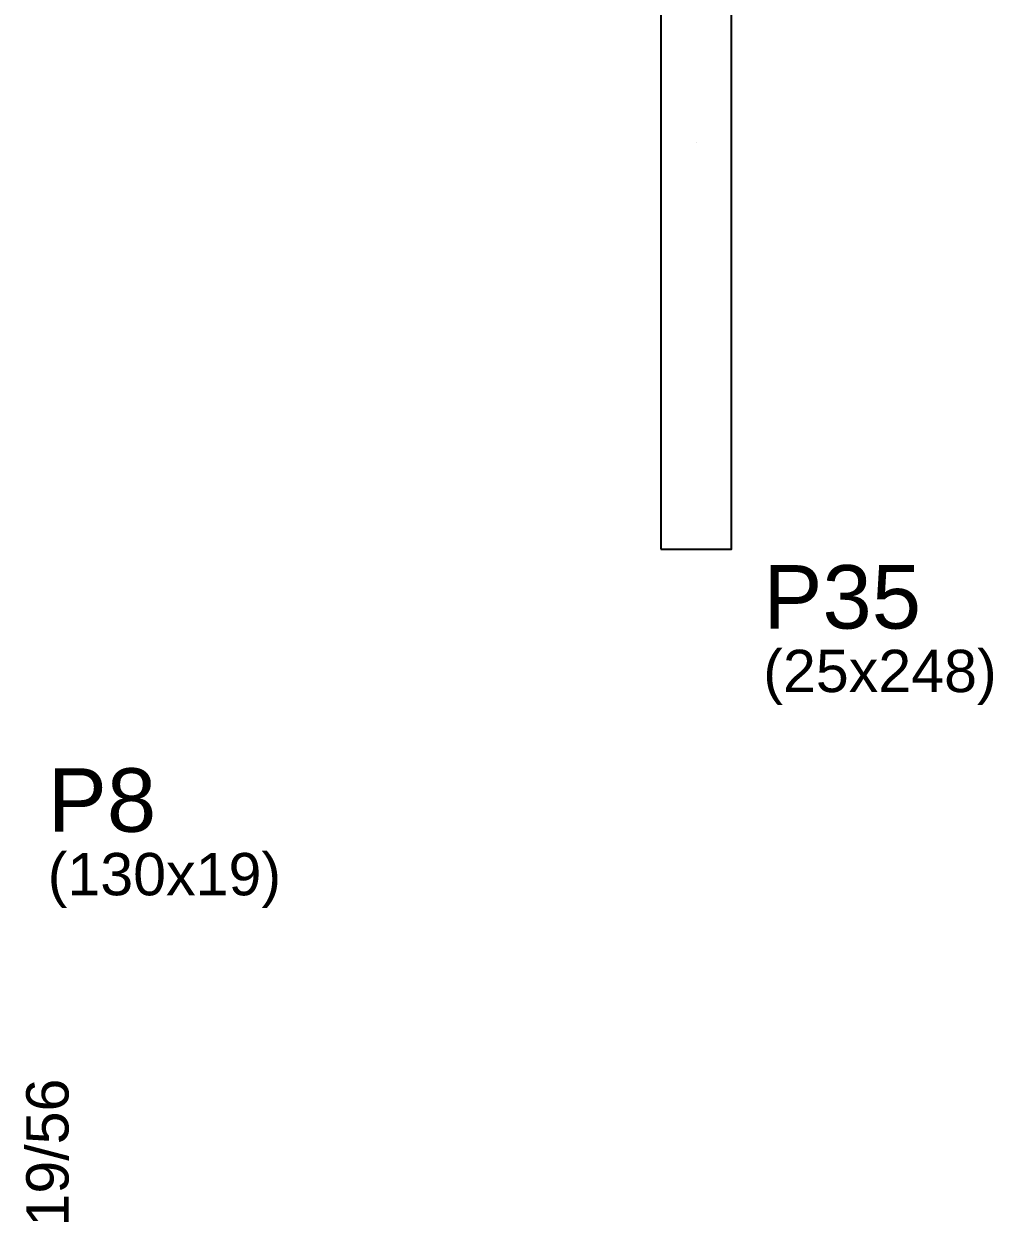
# Model space of a CAD drawing. Header units: millimetres. Extents: x 26621 to 30548, y 1514 to 6605.
# Drawn here: x 28510.1 to 28853.4, y 3458.6 to 3883.2 of the extents above; entities that cross this region are included whole.
import ezdxf

# ---------------------------------------------------------------- set-up
doc = ezdxf.new("R2010")
doc.units = ezdxf.units.MM
for name, color, linetype in [('11', 22, 'Continuous'), ('12', 3, 'Continuous'), ('242', 3, 'Continuous'), ('3', 2, 'Continuous'), ('9', 3, 'Continuous')]:
    doc.layers.add(name, color=color, linetype=linetype)
doc.styles.get("Standard").update_dxf_attribs({"font": 'arial.ttf'})

msp = doc.modelspace()

# ---------------------------------------------------------------- linework, layer by layer
at = {"layer": '242'}
msp.add_line((28748.27, 3841.04), (28748.27, 3841.04), dxfattribs=at)
at = {"layer": '3'}
msp.add_lwpolyline([(28735.77, 3697.04), (28760.77, 3697.04), (28760.77, 3945.04), (28735.77, 3945.04), (28735.77, 3697.04)], dxfattribs=at)

# ---------------------------------------------------------------- texts
at = {"layer": '11'}
msp.add_text('19/56', height=15, rotation=90, dxfattribs=at).set_placement((28525.91, 3457.04))
at = {"layer": '12'}
for s, p in [('(25x248)', (28772.02, 3646.42)), ('(130x19)', (28518.52, 3574.42))]:
    msp.add_text(s, height=15, dxfattribs=at).set_placement(p)
at = {"layer": '9'}
for s, p in [('P35', (28772.02, 3668.92)), ('P8', (28518.52, 3596.92))]:
    msp.add_text(s, height=22.5, dxfattribs=at).set_placement(p)

doc.saveas('drawing.dxf')
